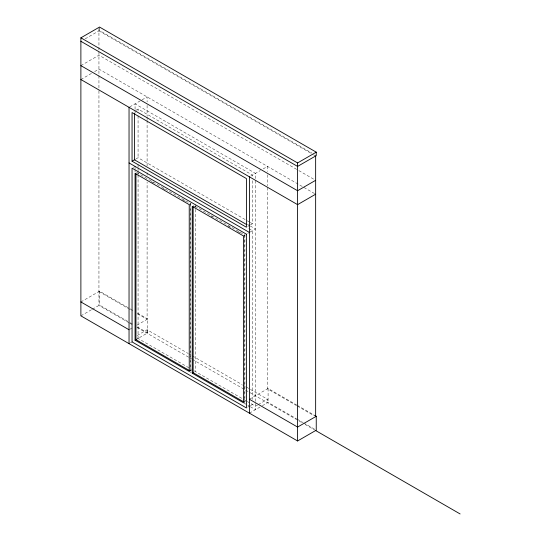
<?xml version="1.0" encoding="UTF-8"?>
<svg xmlns="http://www.w3.org/2000/svg" width="541" height="541" viewBox="0 0 541 541"><rect width="100%" height="100%" fill="white"/><g stroke="black" fill="none" stroke-linecap="round" stroke-linejoin="round"><path stroke-width="0.41" stroke-dasharray="2.71 2.03" d="M85.194 38.81L99.544 30.526L311.873 153.11M80.886 65.63L98.942 55.202L298.138 170.205M80.886 79.527L91.72 73.272M94.607 71.601L98.942 69.099L315.646 194.212M129.712 106.942L141.323 100.241M142.046 99.821L147.098 96.907L147.098 101.958M136.061 110.229L138.07 109.066L252.444 175.101L252.444 176.779M136.061 158.885L138.07 157.722L246.615 220.39M133.39 167.379L135.392 166.222M189.235 204.64L191.041 203.599M250.767 176.068L260.268 170.584M263.156 168.914L267.491 166.412L267.491 171.47M80.886 301.952L99.544 291.18L129.461 308.451M80.886 315.856L91.652 309.641M92.369 309.222L99.544 305.083L129.461 322.355M247.758 226.456L249.766 225.299M250.436 224.914L252.444 223.758L252.444 180.133M243.409 235.917L245.215 234.875M247.758 233.408L249.766 232.251M250.098 232.055L255.453 228.971L250.341 226.023M129.759 329.341L132.653 327.67M136.934 325.195L147.7 318.98L147.7 332.884L135.771 339.775M137.184 335.481L147.098 329.76L187.957 353.347M130.476 342.832L133.722 340.952M189.235 371.457L191.642 370.071M244.011 402.389L245.215 401.699M249.435 399.265L268.093 388.492L296.549 404.918M247.758 407.177L249.766 406.02M250.436 405.635L252.444 404.479L252.444 402.788M257.577 404.986L255.453 406.217L250.253 403.214M258.287 404.58L267.491 399.265L267.491 402.741M249.435 413.162L261.634 406.122M262.351 405.709L268.093 402.389L296.549 418.822M98.942 30.871L312.725 154.3M313.455 154.719L315.646 155.984M298.862 170.625L315.646 180.315M247.345 220.809L249.529 222.074M250.253 222.493L252.444 223.758M247.426 224.332L249.617 225.597M248.799 228.606L252.444 230.709L252.444 399.414M136.569 172.498L190.743 203.774L190.743 370.592M151.135 181.6L154.023 183.271M162.692 188.275L164.856 189.526M182.919 199.947L185.806 201.617M195.342 207.122L193.151 205.857L193.752 205.512L244.917 235.051L244.917 401.868M210.692 215.987L212.884 217.252M228.234 226.118L230.425 227.382M237.736 231.602L240.657 233.286M130.192 308.87L132.376 310.135M137.488 313.083L147.7 318.98M297.28 405.337L314.788 415.447M98.942 291.525L132.504 310.906M137.617 313.854L147.098 319.332L147.098 181.999M296.678 405.689L267.491 388.837L267.491 186.631M297.408 406.108L314.186 415.799M188.687 353.767L191.609 355.451M192.339 355.877L241.955 384.523M242.686 384.942L245.6 386.626M246.331 387.045L267.491 399.265M130.192 322.774L132.376 324.039M137.488 326.987L147.7 332.884M297.28 419.241L303.116 422.609M303.846 423.035L314.788 429.351M128.92 322.734L98.942 305.428L98.942 91.01M129.651 323.16L132.572 324.843M136.961 327.379L191.609 358.926M192.339 359.352L302.196 422.778M305.117 424.462L314.625 429.953M137.252 337.969L191.521 369.307M194.158 370.828L246.696 401.158M247.345 401.53L249.617 402.842M189.695 371.728L191.244 372.621M243.775 402.95L249.617 406.318M250.341 406.744L255.453 409.693L255.453 173.363L135.061 103.858L135.061 109.755M268.093 388.492L268.093 402.389M267.491 174.838L267.491 185.793M244.316 235.396L244.316 402.22M195.254 204.64L195.254 371.457M190.141 204.119L190.141 370.937M147.098 105.333L147.098 116.281M147.098 117.126L147.098 119.656M147.098 120.494L147.098 165.992M147.098 172.735L147.098 175.257M147.098 329.76L147.098 333.229M138.07 109.066L138.07 110.749M138.07 115.781L138.07 157.722M138.07 164.674L138.07 167.203M138.07 168.048L138.07 170.577M138.07 171.423L138.07 174.155M138.07 174.797L138.07 338.443M135.061 110.594L135.061 113.123M135.061 166.215L135.061 168.751M135.061 169.597L135.061 172.133M99.544 27.05L99.544 30.526M99.544 291.18L99.544 305.083M98.942 28.24L98.942 90.164"/><path stroke-width="0.81" d="M314.788 415.447L316.248 416.293L316.248 430.196L297.591 440.969L80.886 315.856L80.886 37.823L99.544 27.05L316.248 152.163L316.248 155.639L297.591 166.412L80.886 41.299M132.051 161.198L246.419 227.234L246.419 178.577L132.051 112.542L132.051 161.198L135.061 159.46M80.886 37.823L297.591 162.936L316.248 152.163M315.646 180.315L297.591 190.736L80.886 65.63M315.646 194.212L297.591 204.64L80.886 79.527M135.061 340.181L189.235 371.457L189.235 204.64L135.061 173.363L135.061 340.181L136.569 339.315M192.244 373.195L243.409 402.741L243.409 235.917L192.244 206.378L192.244 373.195L193.752 372.33M316.248 416.293L297.591 427.065L249.435 399.265M246.642 224.583L134.459 159.811L134.459 113.671M129.042 162.936L249.435 232.447M315.356 430.372L460.114 513.95M80.886 301.952L129.042 329.76M189.418 370.524L135.96 339.66L135.96 173.688M243.585 401.794L193.151 372.675L193.151 206.703M315.646 155.984L315.646 416.638M297.591 162.936L297.591 440.969M249.435 176.839L249.435 413.162M129.042 107.334L129.042 343.657M246.419 234.185L132.051 168.15L132.051 341.919L246.419 407.955L246.419 234.185"/></g></svg>
